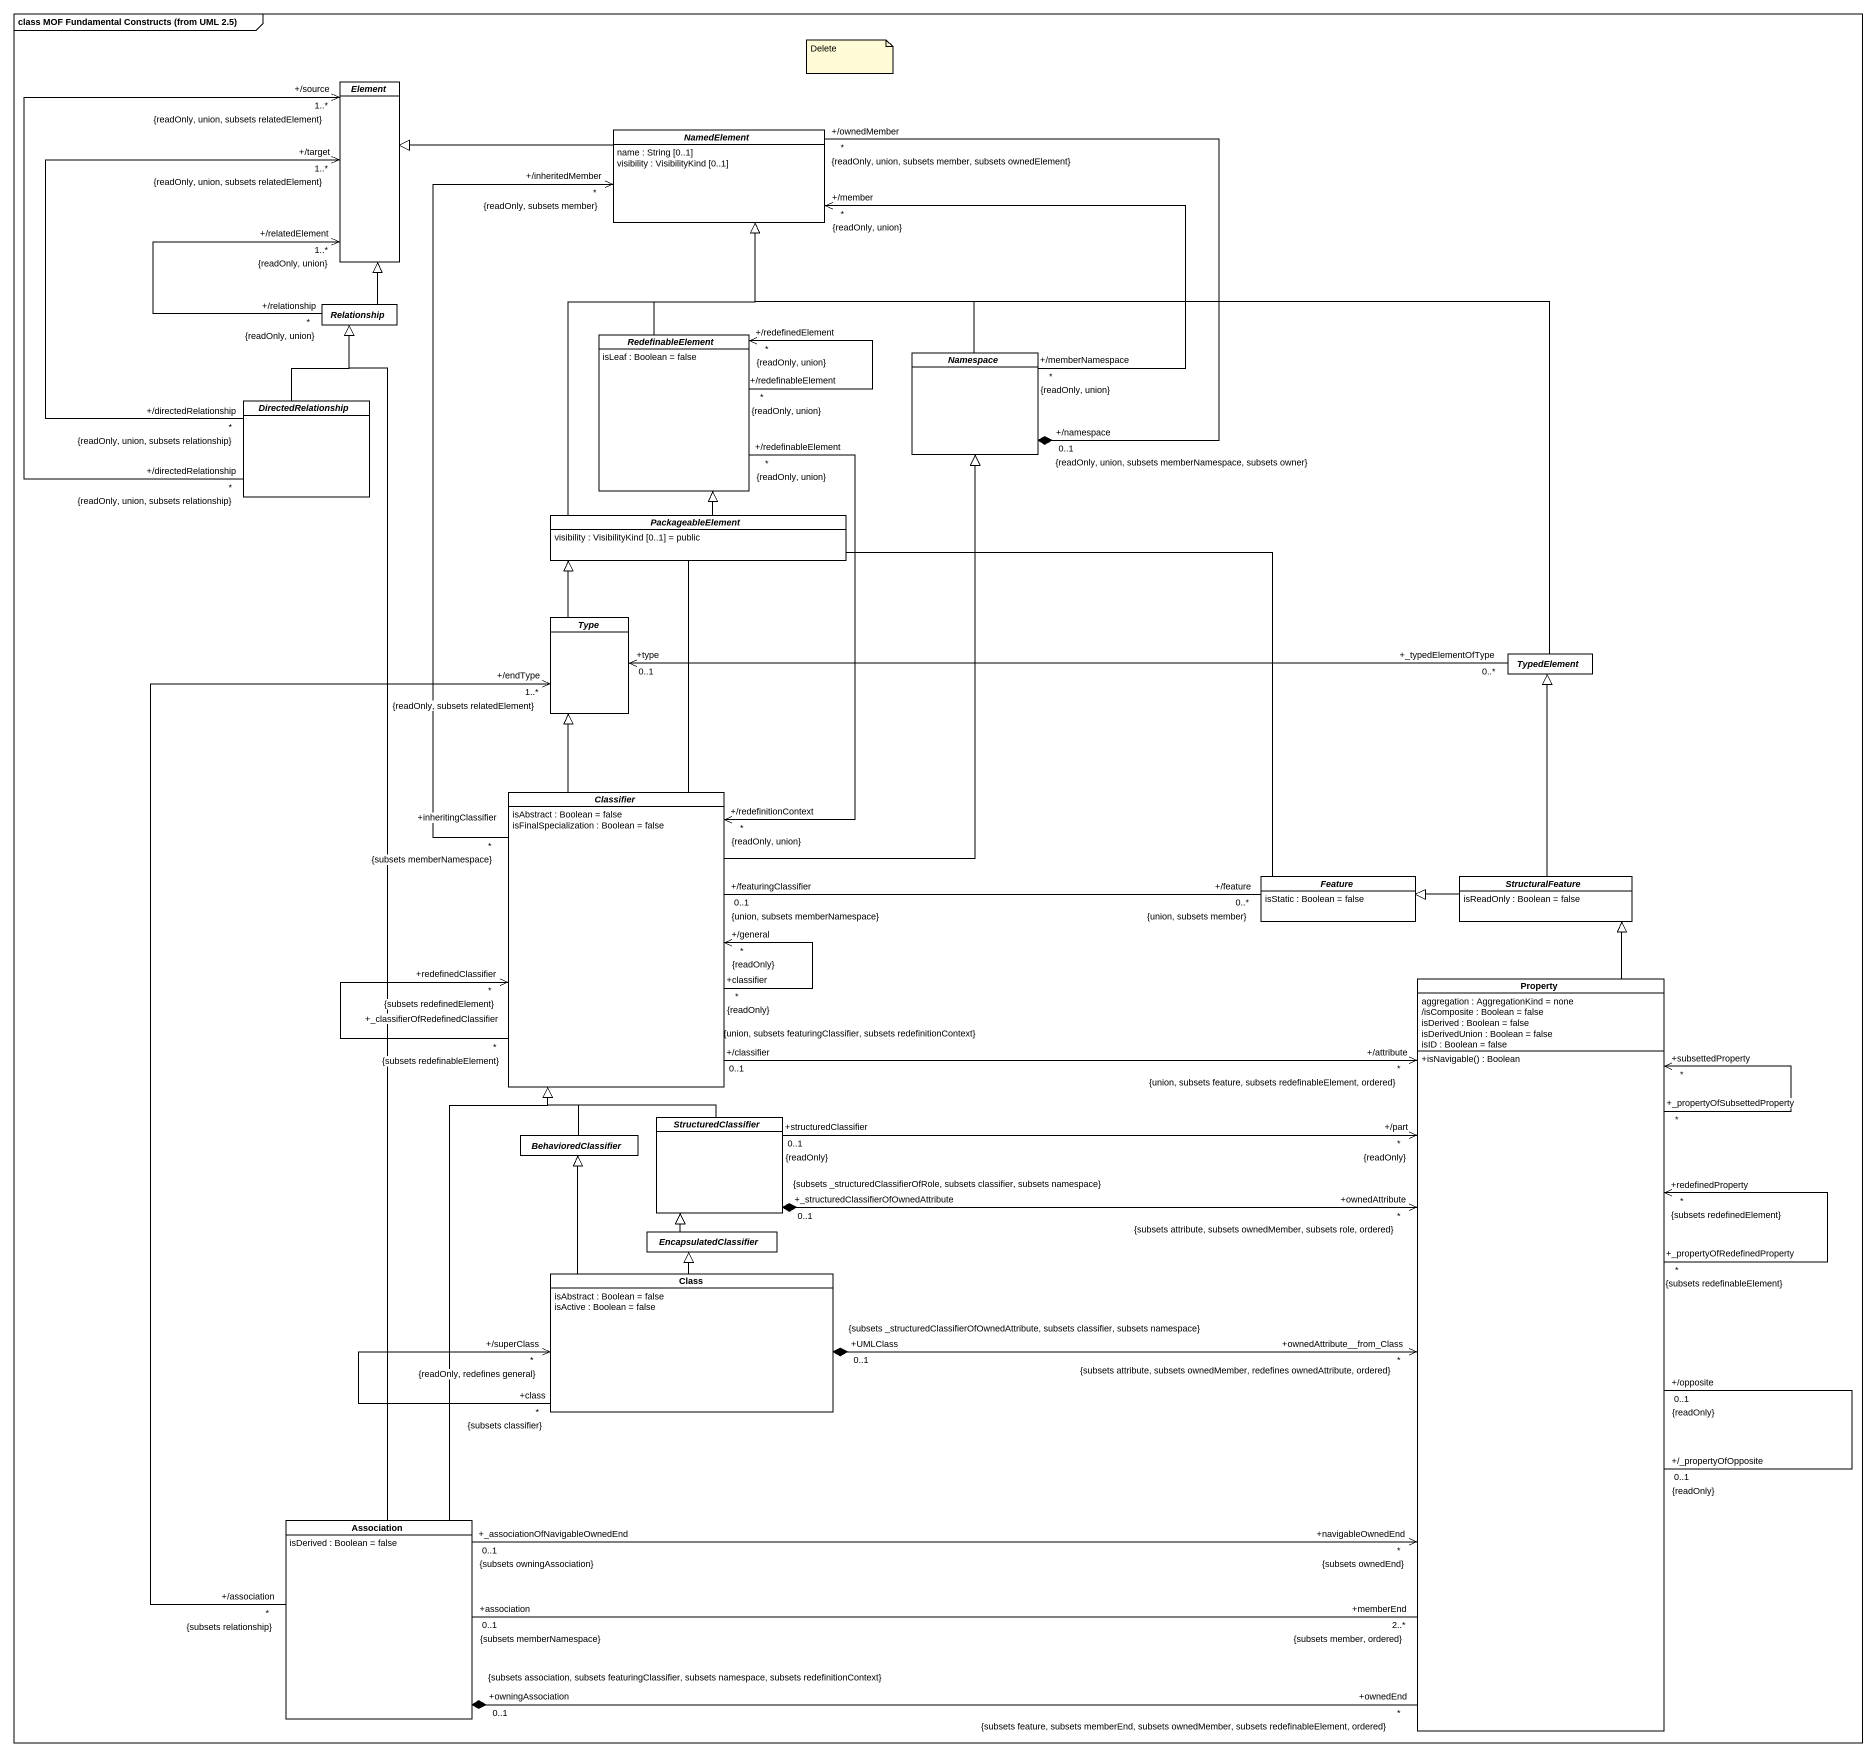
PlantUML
@startuml
mainframe class MOF Fundamental Constructs (from UML 2.5)
hide circle
hide empty members
skinparam classAttributeIconSize 0
abstract class Element #FFFFFF
abstract class NamedElement #FFFFFF {
  name : String [0..1]
  visibility : VisibilityKind [0..1]
}
abstract class Relationship #FFFFFF
abstract class RedefinableElement #FFFFFF {
  isLeaf : Boolean = false
}
abstract class "Namespace" as Namespace_ #FFFFFF
abstract class DirectedRelationship #FFFFFF
abstract class PackageableElement #FFFFFF {
  visibility : VisibilityKind [0..1] = public
}
abstract class Type #FFFFFF
abstract class TypedElement #FFFFFF
abstract class Classifier #FFFFFF {
  isAbstract : Boolean = false
  isFinalSpecialization : Boolean = false
}
abstract class Feature #FFFFFF {
  isStatic : Boolean = false
}
abstract class StructuralFeature #FFFFFF {
  isReadOnly : Boolean = false
}
class Property #FFFFFF {
  aggregation : AggregationKind = none
  /isComposite : Boolean = false
  isDerived : Boolean = false
  isDerivedUnion : Boolean = false
  isID : Boolean = false
  +isNavigable() : Boolean
}
abstract class StructuredClassifier #FFFFFF
abstract class BehavioredClassifier #FFFFFF
abstract class EncapsulatedClassifier #FFFFFF
class "Class" as Class_ #FFFFFF {
  isAbstract : Boolean = false
  isActive : Boolean = false
}
class Association #FFFFFF {
  isDerived : Boolean = false
}
NamedElement -left-|> Element
Relationship -up-|> Element
Relationship "*\n{readOnly, union}\n+/relationship" -up-> "+/relatedElement\n1..*\n{readOnly, union}" Element
RedefinableElement -up-|> NamedElement
RedefinableElement "*\n{readOnly, union}\n+/redefinableElement" --> "+/redefinedElement\n*\n{readOnly, union}" RedefinableElement
RedefinableElement "*\n{readOnly, union}\n+/redefinableElement" --> "+/redefinitionContext\n*\n{readOnly, union}" Classifier
Namespace_ -up-|> NamedElement
Namespace_ "*\n{readOnly, union}\n+/memberNamespace" -up-> "+/member\n*\n{readOnly, union}" NamedElement
Namespace_ "+/namespace\n0..1\n{readOnly, union, subsets memberNamespace, subsets owner}" *-up- "+/ownedMember\n*\n{readOnly, union, subsets member, subsets ownedElement}" NamedElement
DirectedRelationship "*\n{readOnly, union, subsets relationship}\n+/directedRelationship" -up-> "+/source\n1..*\n{readOnly, union, subsets relatedElement}" Element
DirectedRelationship "*\n{readOnly, union, subsets relationship}\n+/directedRelationship" -up-> "+/target\n1..*\n{readOnly, union, subsets relatedElement}" Element
DirectedRelationship -up-|> Relationship
PackageableElement -up-|> NamedElement
Type -up-|> PackageableElement
TypedElement -left-|> NamedElement
TypedElement "0..*\n+_typedElementOfType" -left-> "+type\n0..1" Type
Classifier "*\n{subsets memberNamespace}\n+inheritingClassifier" -up-> "+/inheritedMember\n*\n{readOnly, subsets member}" NamedElement
Classifier -up-|> RedefinableElement
Classifier -up-|> Namespace_
Classifier -up-|> Type
Classifier "+classifier\n*\n{readOnly}" --> "+/general\n*\n{readOnly}" Classifier
Classifier "+_classifierOfRedefinedClassifier\n*\n{subsets redefinableElement}" --> "+redefinedClassifier\n*\n{subsets redefinedElement}" Classifier
Classifier "+/featuringClassifier\n0..1\n{union, subsets memberNamespace}" -right- "+/feature\n0..*\n{union, subsets member}" Feature
Classifier "+/classifier\n0..1\n{union, subsets featuringClassifier, subsets redefinitionContext}" -right-> "+/attribute\n*\n{union, subsets feature, subsets redefinableElement, ordered}" Property
Feature -up-|> RedefinableElement
StructuralFeature -up-|> TypedElement
StructuralFeature -left-|> Feature
Property -up-|> StructuralFeature
Property "+_propertyOfSubsettedProperty\n*" --> "+subsettedProperty\n*" Property
Property "+_propertyOfRedefinedProperty\n*\n{subsets redefinableElement}" --> "+redefinedProperty\n*\n{subsets redefinedElement}" Property
Property "+/_propertyOfOpposite\n0..1\n{readOnly}" -- "+/opposite\n0..1\n{readOnly}" Property
StructuredClassifier -up-|> Classifier
StructuredClassifier "0..1\n{readOnly}\n+structuredClassifier" -right-> "+/part\n*\n{readOnly}" Property
StructuredClassifier "0..1\n{subsets _structuredClassifierOfRole, subsets classifier, subsets namespace}\n+_structuredClassifierOfOwnedAttribute" *-right-> "+ownedAttribute\n*\n{subsets attribute, subsets ownedMember, subsets role, ordered}" Property
BehavioredClassifier -up-|> Classifier
EncapsulatedClassifier -up-|> StructuredClassifier
Class_ "0..1\n{subsets _structuredClassifierOfOwnedAttribute, subsets classifier, subsets namespace}\n+UMLClass" *-right-> "+ownedAttribute__from_Class\n*\n{subsets attribute, subsets ownedMember, redefines ownedAttribute, ordered}" Property
Class_ -up-|> BehavioredClassifier
Class_ -up-|> EncapsulatedClassifier
Class_ "*\n+class\n{subsets classifier}" --> "+/superClass\n*\n{readOnly, redefines general}" Class_
Association -up-|> Relationship
Association "+/association\n*\n{subsets relationship}" -up-> "+/endType\n1..*\n{readOnly, subsets relatedElement}" Type
Association -up-|> Classifier
Association "0..1\n{subsets owningAssociation}\n+_associationOfNavigableOwnedEnd" -right-> "+navigableOwnedEnd\n*\n{subsets ownedEnd}" Property
Association "+association\n0..1\n{subsets memberNamespace}" -right- "+memberEnd\n2..*\n{subsets member, ordered}" Property
Association "+owningAssociation\n0..1\n{subsets association, subsets featuringClassifier, subsets namespace, subsets redefinitionContext}" *-right- "+ownedEnd\n*\n{subsets feature, subsets memberEnd, subsets ownedMember, subsets redefinableElement, ordered}" Property
note as N1
  Delete
end note
@enduml
